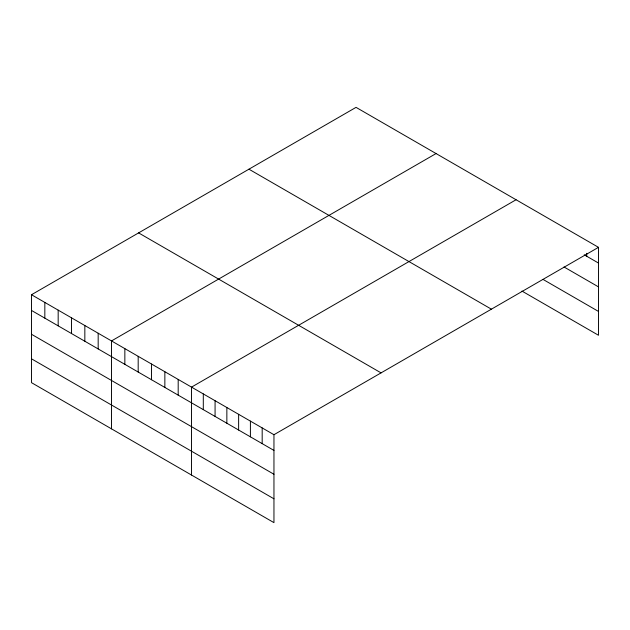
<?xml version="1.0" encoding="UTF-8"?>
<svg xmlns="http://www.w3.org/2000/svg" width="630" height="630" viewBox="0 0 630 630"><rect width="100%" height="100%" fill="white"/><g stroke="black" fill="none" stroke-linecap="round" stroke-linejoin="round"><path stroke-width="0.94" d="M598.5 247.338L273.955 434.716L273.955 522.64L31.5 382.662L31.5 294.73L356.044 107.36L598.5 247.338L598.5 335.27L521.955 291.076M436.055 153.555L111.51 340.925L111.51 428.857M516.065 199.749L191.52 387.119L191.52 475.044M584.199 254.796L598.5 263.057M564.015 266.97L598.5 286.886M542.981 279.381L598.5 311.44M248.945 169.194L491.4 309.173M138.6 232.895L381.055 372.881M31.5 294.73L273.955 434.716M31.5 310.448L273.955 450.426M31.5 334.278L273.955 474.256M31.5 358.824L273.955 498.81M586.727 253.307L586.727 256.252M262.182 427.912L262.182 443.63M250.409 421.116L250.409 436.826M238.628 414.32L238.628 430.03M226.855 407.515L226.855 423.234M215.074 400.719L215.074 416.43M203.301 393.915L203.301 409.634M178.188 379.418L178.188 395.136M164.855 371.724L164.855 387.434M151.515 364.022L151.515 379.732M138.183 356.32L138.183 372.039M124.85 348.626L124.85 364.337M98.178 333.223L98.178 348.941M84.837 325.529L84.837 341.239M71.505 317.827L71.505 333.538M58.173 310.125L58.173 325.844M44.832 302.432L44.832 318.142"/></g></svg>
